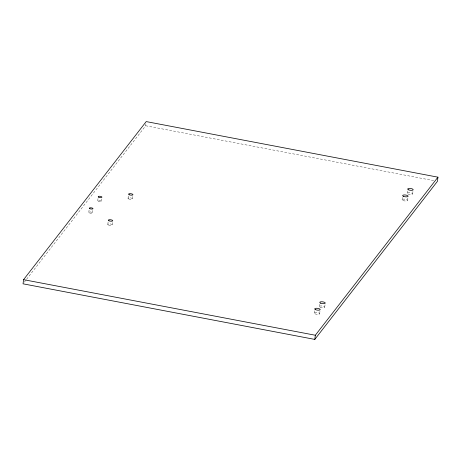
<?xml version="1.0" encoding="UTF-8"?>
<svg xmlns="http://www.w3.org/2000/svg" width="461" height="461" viewBox="0 0 461 461"><rect width="100%" height="100%" fill="white"/><g stroke="black" fill="none" stroke-linecap="round" stroke-linejoin="round"><path stroke-width="0.35" stroke-dasharray="2.31 1.73" d="M88.789 212.4L89.14 209.622M92.459 212.775L92.811 209.997M97.715 200.892L98.066 198.115M101.391 201.267L101.737 198.489M107.805 224.403L108.156 221.626M112.213 224.853L112.565 222.081M128.02 198.345L128.371 195.573M132.428 198.8L132.78 196.023M26.577 279.274L145.676 125.755L146.028 122.978M314.166 313.117L314.517 310.339M319.219 306.6L319.571 303.822M319.675 313.682L320.026 310.904M324.728 307.164L325.08 304.393M402.096 199.774L402.447 196.997M407.149 193.263L407.501 190.485M407.599 200.339L407.95 197.562M412.653 193.827L413.004 191.05M24.375 282.115L26.139 279.844M145.676 125.755L433.893 180.666M108.502 224.985A2.219 0.72 7.2 0 0 112.156 225.037A2.219 0.72 7.2 0 0 109.378 223.862A2.219 0.72 7.2 0 0 108.502 224.985M128.711 198.933A2.219 0.72 7.2 0 0 132.37 198.979A2.219 0.72 7.2 0 0 129.587 197.804A2.219 0.72 7.2 0 0 128.711 198.933M315.03 313.849A2.772 0.905 7.2 0 0 319.6 313.906A2.772 0.905 7.2 0 0 316.125 312.437A2.772 0.905 7.2 0 0 315.03 313.849M408.014 193.995A2.772 0.905 7.2 0 0 412.583 194.052A2.772 0.905 7.2 0 0 409.109 192.583A2.772 0.905 7.2 0 0 408.014 193.995M402.96 200.506A2.772 0.905 7.2 0 0 407.53 200.57A2.772 0.905 7.2 0 0 404.055 199.094A2.772 0.905 7.2 0 0 402.96 200.506M320.084 307.331A2.772 0.905 7.2 0 0 324.653 307.395A2.772 0.905 7.2 0 0 321.179 305.925A2.772 0.905 7.2 0 0 320.084 307.331M89.365 212.884A1.85 0.599 7.2 0 0 92.413 212.924A1.85 0.599 7.2 0 0 90.097 211.945A1.85 0.599 7.2 0 0 89.365 212.884M98.297 201.376A1.85 0.599 7.2 0 0 101.339 201.417A1.85 0.599 7.2 0 0 99.023 200.437A1.85 0.599 7.2 0 0 98.297 201.376"/><path stroke-width="0.69" d="M23.574 279.66L23.05 283.82L314.8 339.411L437.426 181.34L437.95 177.18L146.2 121.589L23.574 279.66L315.324 335.245L437.95 177.18M314.8 339.411L315.324 335.245M109.026 220.825A2.219 0.72 7.2 0 0 112.68 220.871A2.219 0.72 7.2 0 0 109.902 219.695A2.219 0.72 7.2 0 0 109.026 220.825M408.538 189.828A2.772 0.905 7.2 0 0 413.108 189.892A2.772 0.905 7.2 0 0 409.633 188.416A2.772 0.905 7.2 0 0 408.538 189.828M129.241 194.767A2.219 0.72 7.2 0 0 132.895 194.819A2.219 0.72 7.2 0 0 130.117 193.643A2.219 0.72 7.2 0 0 129.241 194.767M403.484 196.34A2.772 0.905 7.2 0 0 408.054 196.403A2.772 0.905 7.2 0 0 404.579 194.934A2.772 0.905 7.2 0 0 403.484 196.34M315.56 309.683A2.772 0.905 7.2 0 0 320.13 309.746A2.772 0.905 7.2 0 0 316.655 308.271A2.772 0.905 7.2 0 0 315.56 309.683M320.614 303.171A2.772 0.905 7.2 0 0 325.184 303.229A2.772 0.905 7.2 0 0 321.709 301.759A2.772 0.905 7.2 0 0 320.614 303.171M89.895 208.724A1.85 0.599 7.2 0 0 92.938 208.764A1.85 0.599 7.2 0 0 90.621 207.778A1.85 0.599 7.2 0 0 89.895 208.724M98.821 197.216A1.85 0.599 7.2 0 0 101.869 197.256A1.85 0.599 7.2 0 0 99.553 196.271A1.85 0.599 7.2 0 0 98.821 197.216"/></g></svg>
